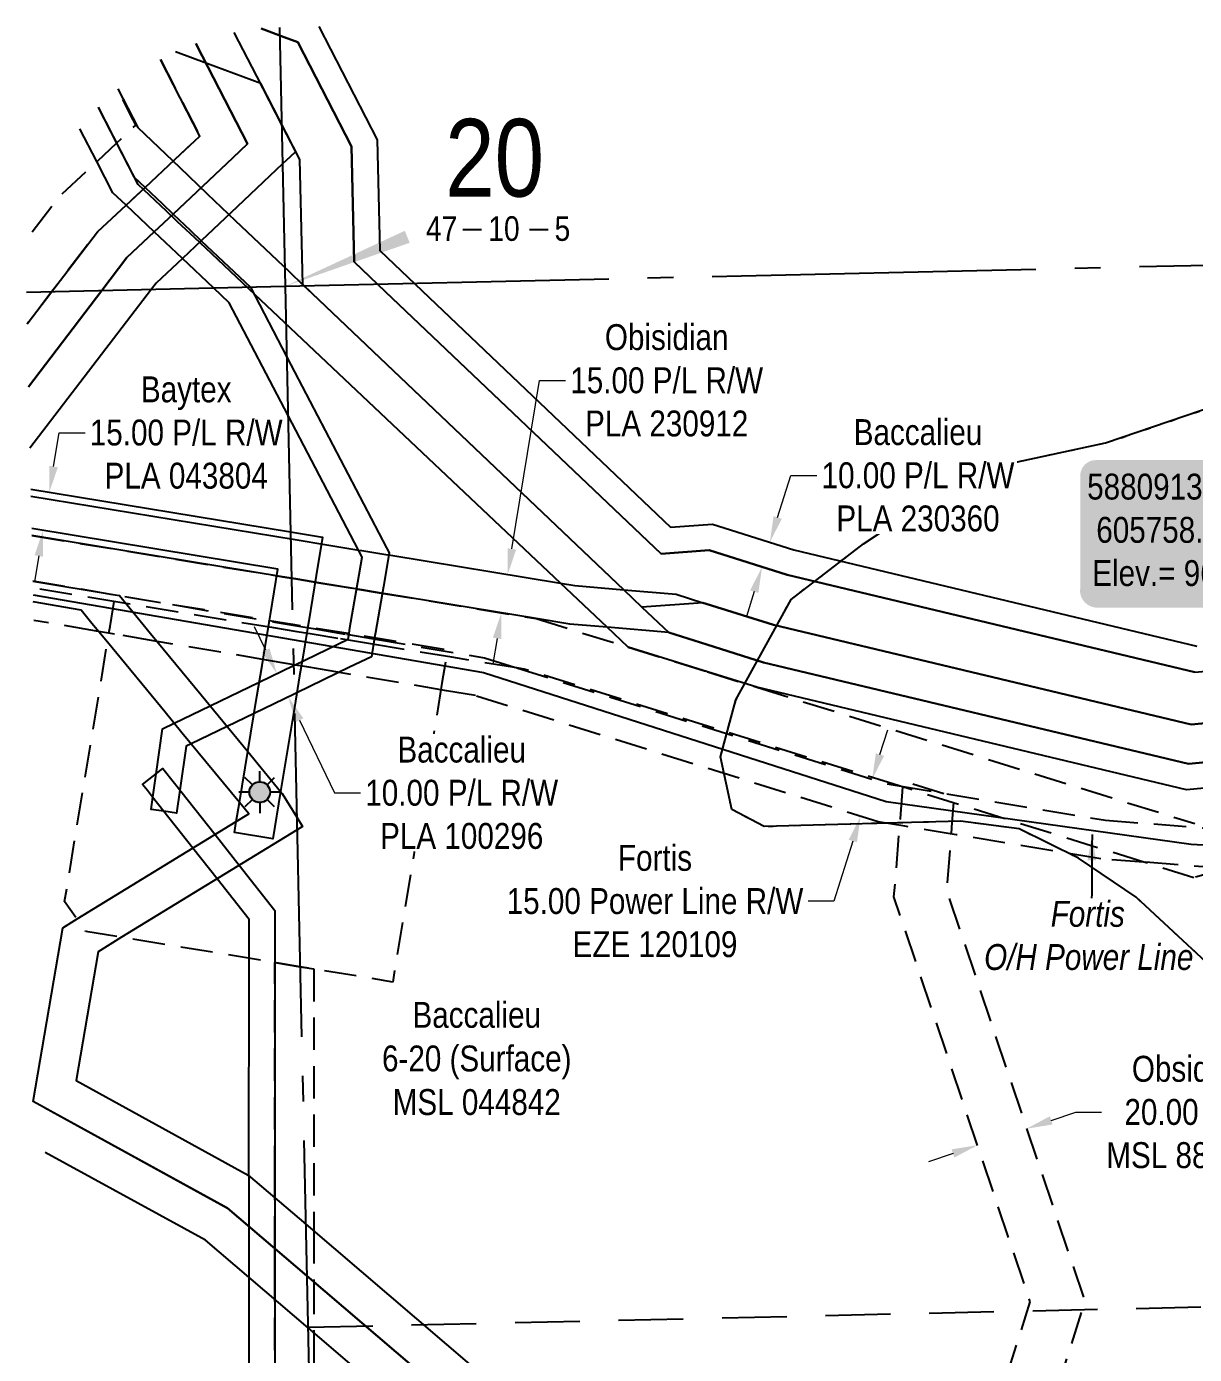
# Model space of a CAD drawing. Extents: x 604719 to 609092, y 5879977 to 5883286.
# Drawn here: x 605241 to 605692, y 5880664 to 5881177 of the extents above; entities that cross this region are included whole.
import ezdxf
from ezdxf.enums import TextEntityAlignment as Align

# ---------------------------------------------------------------- set-up
doc = ezdxf.new("R2010")
doc.units = 0
doc.header["$LTSCALE"] = 5
doc.header["$PDSIZE"] = 0.5
for name, pattern in [('foc-ACCESSROAD', [3.75, 2.5, -1.25]), ('foc-FLOWLINE', [3.75, 2.5, -1.25]), ('foc-LSD', [8, 5, -3]), ('foc-QUARTERLINE', [33, 25, -3, 2, -3]), ('foc-WHEELTRACKS', [2, 0.4, -1.6])]:
    doc.linetypes.add(name, pattern=pattern)
doc.layers.get('Defpoints').update_dxf_attribs({"color": 9})
for name, color, linetype in [('10', 1, 'Continuous'), ('9', 3, 'Continuous'), ('AS-POWER', 104, 'foc-POWER'), ('AS-POWER-T', 104, 'Continuous'), ('C-AR', 13, 'foc-ACCESSROAD'), ('C-RW', 13, 'Continuous'), ('C-WS', 13, 'foc-ACCESSROAD'), ('C-WS-S', 8, 'Continuous'), ('DETAIL-T', 7, 'Continuous'), ('F-AR', 190, 'foc-ACCESSROAD'), ('F-EZE', 190, 'foc-FLOWLINE'), ('F-RW', 190, 'Continuous'), ('F-WS', 190, 'foc-ACCESSROAD'), ('L-SECLBL', 7, 'Continuous'), ('L-SECQ', 8, 'foc-QUARTERLINE'), ('L-SECTION-LSD', 7, 'foc-LSD'), ('T-WATER-P3', 160, 'foc-WHEELTRACKS')]:
    doc.layers.add(name, color=color, linetype=linetype)
for name, color, linetype, lineweight in [('C-AR-T', 13, 'Continuous', 9), ('C-RW-T', 13, 'Continuous', 9), ('F-EZE-T', 190, 'Continuous', 9), ('F-RW-T', 190, 'Continuous', 9), ('F-WS-T', 190, 'Continuous', 9)]:
    doc.layers.add(name, color=color, linetype=linetype, lineweight=lineweight)
doc.styles.add('80', font='ARIALN.TTF', dxfattribs={"height": 10})
doc.styles.add('80CG', font='ARIALN.TTF', dxfattribs={"height": 10})
doc.styles.add('80L', font='ARIALN.TTF', dxfattribs={"height": 10})
doc.styles.add('foc-LtypeFont', font='ARIALN.TTF', dxfattribs={"height": 7.35})
doc.styles.add('SIMPLEX', font='ARIALN.TTF')
doc.linetypes.add('foc-POWER', pattern='A,6,-1,["P",foc-LtypeFont,S=0.2,R=0,X=-0.625,Y=-0.75],-1.24,4', length=12.24)
doc.linetypes.add('foc-TOPO-flowdirection-NOLINE', pattern='A,0,[">",foc-LtypeFont,S=0.3,R=0,X=0,Y=-0.945],-20,[">",foc-LtypeFont,S=0.3,R=0,X=0,Y=-0.945],0', length=20)
doc.dimstyles.new('Compass 5 000', dxfattribs={"dimscale": 5, "dimtxt": 9, "dimasz": 2, "dimexe": 0.2, "dimexo": 0.0625, "dimgap": 0.5, "dimtad": 0, "dimtih": 1, "dimtoh": 1, "dimzin": 0, "dimdsep": 46, "dimtxsty": '80CG', "dimcen": 0.1, "dimse1": 1, "dimse2": 1, "dimclrd": 256, "dimclrt": 256, "dimaunit": 1, "dimadec": 4, "dimazin": 0, "dimtfac": 0.06, "dimtofl": 0, "dimtmove": 0, "dimatfit": 1, "dimfxl": 0.2, "dimtolj": 1, "dimtzin": 0, "dimlwd": -1, "dimarcsym": 0})

# ---------------------------------------------------------------- blocks, each defined once
blk = doc.blocks.new('L-SECLBL')
at = {"layer": '9', "color": 7}
for p, q in [((-5.08, -27.83), (-12.29, -27.83)), ((20.7, -27.83), (13.5, -27.83))]:
    blk.add_line(p, q, dxfattribs=at)
at = {"layer": '10', "color": 2, "style": 'SIMPLEX'}
blk.add_attdef('SEC', text='', height=30, dxfattribs=at).set_placement((0, 0), align=Align.MIDDLE)
at = {"layer": '10', "color": 5, "style": '80L'}
blk.add_attdef('TWP', text='', height=9.5, dxfattribs=at).set_placement((-14.43, -27.37), align=Align.MIDDLE_RIGHT)
blk.add_attdef('RGE', text='', height=9.5, dxfattribs=at).set_placement((3.62, -27.37), align=Align.MIDDLE_CENTER)
blk.add_attdef('MER', text='', height=9.5, dxfattribs=at).set_placement((23.17, -27.37), align=Align.MIDDLE_LEFT)
blk = doc.blocks.new('*D419')
at = {"layer": 'C-AR-T', "transparency": 16777216}
for p, q in [((605636.95, 5880754.07), (605646.43, 5880757.26)), ((605646.43, 5880757.26), (605656.43, 5880757.26)), ((605599.03, 5880741.31), (605589.55, 5880738.12))]:
    blk.add_line(p, q, dxfattribs=at)
for points in [[(605636.42, 5880755.65), (605637.48, 5880752.49), (605627.47, 5880750.88)], [(605598.5, 5880742.89), (605599.56, 5880739.73), (605608.51, 5880744.5)]]:
    blk.add_solid(points, dxfattribs=at)
at = {"layer": 'Defpoints', "color": 0, "transparency": 16777216}
for p in [(605627.47, 5880750.88), (605629.79, 5880743.99), (605610.83, 5880737.61)]:
    blk.add_point(p, dxfattribs=at)
at = {"layer": 'C-AR-T', "transparency": 16777216, "insert": (605690.71, 5880757.26), "char_height": 10, "attachment_point": 5, "style": '80CG'}
blk.add_mtext('\\A1;Obsidian\\P20.00 A/R\\PMSL 880717', dxfattribs=at)
blk = doc.blocks.new('*D421')
at = {"layer": 'C-RW-T', "transparency": 16777216}
for p, q in [((605428.62, 5880974.75), (605439.34, 5881039.83)), ((605439.34, 5881039.83), (605449.34, 5881039.83)), ((605422.94, 5880940.23), (605421.31, 5880930.36))]:
    blk.add_line(p, q, dxfattribs=at)
for points in [[(605426.98, 5880975.02), (605430.27, 5880974.48), (605427, 5880964.88)], [(605421.29, 5880940.5), (605424.58, 5880939.96), (605424.56, 5880950.1)]]:
    blk.add_solid(points, dxfattribs=at)
at = {"layer": 'Defpoints', "color": 0, "transparency": 16777216}
for p in [(605417.99, 5880966.37), (605427, 5880964.88), (605415.55, 5880951.58)]:
    blk.add_point(p, dxfattribs=at)
at = {"layer": 'C-RW-T', "transparency": 16777216, "insert": (605488.43, 5881039.83), "char_height": 10, "attachment_point": 5, "style": '80CG'}
blk.add_mtext('\\A1;Obisidian\\P15.00 P/L R/W\\PPLA 230912', dxfattribs=at)
blk = doc.blocks.new('*D423')
at = {"layer": 'Defpoints', "color": 0, "transparency": 16777216}
for p in [(605524.04, 5880899.54), (605519.55, 5880885.22), (605563.32, 5880871.51)]:
    blk.add_point(p, dxfattribs=at)
at = {"layer": 'F-EZE-T', "transparency": 16777216}
for p, q in [((605570.8, 5880895.37), (605573.79, 5880904.92)), ((605560.33, 5880861.97), (605553.05, 5880838.72)), ((605553.05, 5880838.72), (605543.05, 5880838.72))]:
    blk.add_line(p, q, dxfattribs=at)
for points in [[(605569.21, 5880895.87), (605572.39, 5880894.87), (605567.81, 5880885.83)], [(605558.74, 5880862.47), (605561.92, 5880861.47), (605563.32, 5880871.51)]]:
    blk.add_solid(points, dxfattribs=at)
at = {"layer": 'F-EZE-T', "transparency": 16777216, "insert": (605483.91, 5880838.72), "char_height": 10, "attachment_point": 5, "style": '80CG'}
blk.add_mtext('\\A1;Fortis\\P15.00 Power Line R/W\\PEZE 120109', dxfattribs=at)
blk = doc.blocks.new('*D424')
at = {"layer": 'Defpoints', "color": 0, "transparency": 16777216}
for p in [(605249.97, 5880996.71), (605258.9, 5880995.24), (605256.46, 5880980.45)]:
    blk.add_point(p, dxfattribs=at)
at = {"layer": 'F-RW-T', "transparency": 16777216}
for p, q in [((605251.6, 5881006.58), (605253.76, 5881019.66)), ((605253.76, 5881019.66), (605263.76, 5881019.66)), ((605245.91, 5880972.06), (605244.28, 5880962.19))]:
    blk.add_line(p, q, dxfattribs=at)
for points in [[(605249.96, 5881006.85), (605253.25, 5881006.31), (605249.97, 5880996.71)], [(605244.26, 5880972.33), (605247.55, 5880971.78), (605247.54, 5880981.92)]]:
    blk.add_solid(points, dxfattribs=at)
at = {"layer": 'F-RW-T', "transparency": 16777216, "insert": (605302.84, 5881019.66), "char_height": 10, "attachment_point": 5, "style": '80CG'}
blk.add_mtext('\\A1;Baytex\\P15.00 P/L R/W\\PPLA 043804', dxfattribs=at)
blk = doc.blocks.new('*D426')
at = {"layer": 'Defpoints', "color": 0, "transparency": 16777216}
for p in [(605519.15, 5880980.24), (605528.28, 5880977.36), (605516.14, 5880970.7)]:
    blk.add_point(p, dxfattribs=at)
at = {"layer": 'F-RW-T', "transparency": 16777216}
for p, q in [((605531.29, 5880986.9), (605536.42, 5881003.15)), ((605536.42, 5881003.15), (605546.42, 5881003.15)), ((605522.26, 5880958.28), (605519.25, 5880948.74))]:
    blk.add_line(p, q, dxfattribs=at)
for points in [[(605529.7, 5880987.4), (605532.88, 5880986.4), (605528.28, 5880977.36)], [(605520.67, 5880958.78), (605523.85, 5880957.78), (605525.27, 5880967.82)]]:
    blk.add_solid(points, dxfattribs=at)
at = {"layer": 'F-RW-T', "transparency": 16777216, "insert": (605585.5, 5881003.15), "char_height": 10, "attachment_point": 5, "style": '80CG', "bg_fill": 3, "box_fill_scale": 1.1, "bg_fill_color": 256, "bg_fill_true_color": 13158600, "bg_fill_transparency": 0}
blk.add_mtext('\\A1;Baccalieu\\P10.00 P/L R/W\\PPLA 230360', dxfattribs=at)
blk = doc.blocks.new('*D428')
at = {"layer": 'Defpoints', "color": 0, "transparency": 16777216}
for p in [(605339.88, 5880927.59), (605342.24, 5880917.62), (605344.23, 5880918.59)]:
    blk.add_point(p, dxfattribs=at)
at = {"layer": 'F-RW-T', "transparency": 16777216}
for p, q in [((605333.53, 5880935.63), (605329.18, 5880944.63)), ((605346.59, 5880908.62), (605360.17, 5880880.54)), ((605360.17, 5880880.54), (605370.17, 5880880.54))]:
    blk.add_line(p, q, dxfattribs=at)
for points in [[(605335.03, 5880936.35), (605332.03, 5880934.9), (605337.88, 5880926.63)], [(605348.09, 5880909.35), (605345.09, 5880907.89), (605342.24, 5880917.62)]]:
    blk.add_solid(points, dxfattribs=at)
at = {"layer": 'F-RW-T', "transparency": 16777216, "insert": (605409.25, 5880880.54), "char_height": 10, "attachment_point": 5, "style": '80CG', "bg_fill": 3, "box_fill_scale": 1.1, "bg_fill_color": 256, "bg_fill_true_color": 13158600, "bg_fill_transparency": 0}
blk.add_mtext('\\A1;Baccalieu\\P10.00 P/L R/W\\PPLA 100296', dxfattribs=at)
blk = doc.blocks.new('GAS')
h = blk.add_hatch(color=255)
h.dxf.hatch_style = 1
edge = h.paths.add_edge_path()
edge.add_arc((0, 0), 0.9, 0, 360)
for p, q in [((-0.57, 0.57), (-1.14, 1.14)), ((0, 0.81), (0, 1.62)), ((0.57, 0.57), (1.14, 1.14)), ((-0.81, 0), (-1.62, 0)), ((1.62, 0), (0.81, 0)), ((-0.57, -0.57), (-1.14, -1.14)), ((0, -0.81), (0, -1.62)), ((1.14, -1.14), (0.57, -0.57))]:
    blk.add_line(p, q)
blk.add_circle((0, 0), 0.8)
blk = doc.blocks.new('*U453')
h = blk.add_hatch(color=254)
edge = h.paths.add_edge_path()
edge.add_line((-34, -28.5), (34, -28.5))
edge.add_arc((34, -22.5), 6, 270, 360)
edge.add_line((40, -22.5), (40, 21))
edge.add_arc((34, 21), 6, 0, 90)
edge.add_line((34, 27), (-34, 27))
edge.add_arc((-34, 21), 6, 90, 180)
edge.add_line((-40, 21), (-40, -22.5))
edge.add_arc((-34, -22.5), 6, 180, 270)
at = {"color": 1, "flags": 128}
blk.add_lwpolyline([(-34, -28.5, 3, 3, 0), (34, -28.5, 3, 3, 0.414214), (40, -22.5, 3, 3, 0), (40, 21, 3, 0, 0.414214), (34, 27, 0, 0, 0), (-34, 27, 0, 0, 0.414214), (-40, 21, 0, 0, 0), (-40, -22.5, 0, 3, 0.414214)], format="xyseb", close=True, dxfattribs=at)
blk.add_lwpolyline([(33.21, -15.7, 0, 10, 0), (0, 0, 5, 5, 0)], format="xyseb", dxfattribs=at)
at = {"color": 1, "style": '80'}
blk.add_attdef('ENTER_TEXT_001', (-35.99, -5), '', height=10, dxfattribs=at)

msp = doc.modelspace()

# ---------------------------------------------------------------- linework, layer by layer
at = {"layer": 'AS-POWER', "flags": 128}
msp.add_lwpolyline([(605243.72, 5880957.008), (605417.661, 5880927.094), (605573.227, 5880877.261), (605691.018, 5880860.798), (605731.134, 5880858.596), (605743.702, 5880858.865), (605915.863, 5880908.066), (605920.21, 5880848.352), (605982.848, 5880828.667), (606007.245, 5880846.87), (606118.408, 5880721.68), (606250.453, 5880802.22), (606254.224, 5880796.358)], dxfattribs=at)
at = {"layer": 'C-AR', "flags": 128}
for points in [[(605292.881, 5881163.792), (605308.116, 5881134.203), (605298.495, 5881125.158), (605286.926, 5881114.38), (605279.602, 5881107.526), (605268.56, 5881097.197), (605250.934, 5881074.161), (605241.434, 5881061.744)], [(605243.365, 5881097.199), (605253.676, 5881110.675), (605268.298, 5881124.354), (605275.887, 5881131.461), (605283.4, 5881138.483), (605282.408, 5881140.433), (605276.276, 5881152.322)]]:
    msp.add_lwpolyline(points, dxfattribs=at)
at = {"layer": 'C-AR'}
for points in [[(605243.219, 5880979.967), (605339.97, 5880964.021), (605345.219, 5880963.166), (605354.782, 5880961.59), (605368.287, 5880959.365), (605378.154, 5880957.74), (605438.025, 5880947.878), (605473.559, 5880936.815), (605504.157, 5880927.29), (605523.234, 5880921.35), (605692.416, 5880868.683)], [(605704.662, 5880851.348), (605692.06, 5880847.791), (605672.787, 5880853.793), (605601.155, 5880876.102), (605581.573, 5880882.202), (605578.203, 5880883.251), (605433.325, 5880928.374), (605430.536, 5880928.828), (605405.477, 5880932.919), (605374.78, 5880937.985), (605361.374, 5880940.183), (605351.517, 5880941.807), (605345.664, 5880942.757), (605336.71, 5880944.247), (605278.763, 5880953.805), (605277.142, 5880954.084), (605243.664, 5880959.608)]]:
    msp.add_lwpolyline(points, dxfattribs=at)
at = {"layer": 'C-RW'}
for points in [[(605242.886, 5880995.214), (605344.886, 5880978.41), (605357.22, 5880976.37), (605369.556, 5880974.33), (605370.668, 5880974.152), (605380.69, 5880972.512), (605381.919, 5880972.31), (605447.391, 5880961.526), (605452.893, 5880960.62), (605471.849, 5880959.002), (605492.042, 5880957.277), (605502.437, 5880954.015), (605503.677, 5880953.626), (605529.681, 5880945.468), (605691.057, 5880906.93), (605758.382, 5880913.265)], [(605761.053, 5880898.445), (605689.94, 5880891.798), (605525.839, 5880930.972), (605503.965, 5880937.846), (605489.225, 5880942.478), (605465.411, 5880944.51), (605451.017, 5880945.738), (605438.026, 5880947.878), (605380.702, 5880957.32), (605378.154, 5880957.739), (605370.834, 5880958.945), (605368.287, 5880959.365), (605354.782, 5880961.589), (605345.218, 5880963.164), (605339.97, 5880964.023), (605243.219, 5880979.966)], [(605248.042, 5880759.021), (605318.817, 5880720.2), (605349.444, 5880694.015), (605439.624, 5880616.916), (605569.859, 5880585.588), (605633.991, 5880570.16), (605662.4, 5880563.327), (605674.785, 5880575.99), (605929.629, 5880835.924), (605937.293, 5880843.741), (605941.433, 5880847.965), (605967.021, 5880874.069), (605977.134, 5880862.947), (605957.539, 5880842.957), (605947.621, 5880832.841), (605945.735, 5880830.916), (605684.56, 5880564.57), (605674.08, 5880553.82), (605770.466, 5880441.138), (605818.049, 5880350.765), (605900.555, 5880284.483), (606019.294, 5880189.112), (606019.878, 5880187.246)], [(605998.289, 5880186.752), (605877.278, 5880283.949), (605806.231, 5880341.025), (605757.98, 5880432.666), (605658.631, 5880548.811), (605635.854, 5880554.289), (605532.189, 5880579.225), (605432.617, 5880603.179), (605349.883, 5880673.912), (605310.25, 5880707.797), (605248.42, 5880741.711)]]:
    msp.add_lwpolyline(points, dxfattribs=at)
at = {"layer": 'C-WS', "flags": 128}
msp.add_lwpolyline([(605644.162, 5880483.5), (605544.792, 5880471.838), (605532.189, 5880579.225), (605531.963, 5880581.145), (605569.86, 5880585.593), (605611.327, 5880590.459), (605611.296, 5880606.852), (605611.256, 5880628.337), (605628.868, 5880683.988), (605576.23, 5880840.429), (605578.68, 5880870.624), (605579.859, 5880885.15), (605599.441, 5880879.051), (605598.49, 5880867.326), (605596.508, 5880842.912), (605649.917, 5880684.177), (605631.273, 5880625.265), (605631.302, 5880609.629), (605631.333, 5880592.807), (605633.991, 5880570.16), (605635.854, 5880554.289), (605637.748, 5880538.155), (605644.162, 5880483.5)], close=True, dxfattribs=at)
at = {"layer": 'F-AR'}
msp.add_lwpolyline([(605351.951, 5880271.933), (605351.913, 5880165.855), (605336.922, 5880165.9), (605336.957, 5880271.589), (605337.087, 5880684.847), (605337.09, 5880693.37), (605337.092, 5880704.574), (605337.096, 5880724.175), (605337.098, 5880731.805), (605337.123, 5880815.021), (605346.838, 5880813.419), (605352.118, 5880812.547), (605352.087, 5880711.361), (605352.081, 5880691.76), (605352.075, 5880672.038), (605352.045, 5880574.88), (605351.951, 5880271.933)], close=True, dxfattribs=at)
at = {"layer": 'F-EZE'}
for points in [[(605243.601, 5880962.453), (605337.086, 5880946.526), (605345.613, 5880945.073), (605351.88, 5880944.005), (605364.772, 5880941.809), (605375.131, 5880940.044), (605418.1, 5880932.723), (605430.536, 5880928.828), (605573.583, 5880884.021), (605578.203, 5880883.251), (605657.891, 5880869.984), (605726.807, 5880864.695)], [(605704.662, 5880851.348), (605672.787, 5880853.793), (605656.082, 5880855.075), (605600.204, 5880864.378), (605580.394, 5880867.676), (605570.092, 5880869.391), (605414.581, 5880918.104), (605403.347, 5880920.018), (605358.491, 5880927.66), (605349.438, 5880929.202), (605345.947, 5880929.797), (605341.506, 5880930.554), (605334.643, 5880931.722), (605290.792, 5880939.193), (605275.126, 5880941.862), (605268.154, 5880943.05), (605243.935, 5880947.176)]]:
    msp.add_lwpolyline(points, dxfattribs=at)
at = {"layer": 'F-RW'}
for points in [[(605321.295, 5881174.209), (605329.943, 5881157.408), (605339.744, 5881138.363), (605345.018, 5881128.116), (605343.018, 5881126.23), (605340.07, 5881123.447), (605320.096, 5881104.6), (605308.684, 5881093.833), (605301.364, 5881086.925), (605291.226, 5881077.358), (605289.455, 5881075.045), (605242.483, 5881013.707)], [(605331.804, 5881175.758), (605340.65, 5881172.463), (605345.902, 5881170.507), (605366.625, 5881130.246), (605367.717, 5881085.618), (605379.8, 5881074.128), (605486.242, 5880972.925), (605504.805, 5880974.244), (605535.006, 5880964.769), (605692.482, 5880927.163), (605754.697, 5880933.017), (605936.763, 5880984.409), (605947.485, 5880987.435), (605971.511, 5881008.545), (606103.708, 5881008.71), (606115.521, 5880988.714), (606124.368, 5880973.738), (606133.219, 5880958.754), (606153.054, 5880925.178), (606184.392, 5880872.132), (606184.958, 5880871.174), (606224.158, 5880804.816), (606234.27, 5880787.699), (606255.195, 5880752.279)], [(605692.482, 5880927.163), (605535.006, 5880964.769), (605504.805, 5880974.244), (605486.242, 5880972.925), (605379.8, 5881074.128), (605367.717, 5881085.618), (605366.625, 5881130.246), (605345.902, 5881170.507), (605340.65, 5881172.463), (605331.804, 5881175.758)], [(605354.115, 5881176.515), (605376.562, 5881132.804), (605377.609, 5881090.001), (605393.963, 5881074.451), (605489.937, 5880983.209), (605506.11, 5880984.358), (605537.554, 5880974.439), (605693.219, 5880937.254)], [(605241.966, 5881037.364), (605270.265, 5881074.604), (605279.893, 5881087.278), (605290.478, 5881097.23), (605297.797, 5881104.111), (605309.267, 5881114.896), (605320.894, 5881125.826), (605326.568, 5881131.16), (605309.031, 5881165.202), (605306.545, 5881170.028)], [(605306.545, 5881170.028), (605309.031, 5881165.202), (605326.568, 5881131.16), (605320.894, 5881125.826), (605309.267, 5881114.896), (605297.797, 5881104.111), (605290.478, 5881097.23), (605279.893, 5881087.278), (605270.265, 5881074.604), (605241.966, 5881037.364)], [(605241.434, 5881061.744), (605250.934, 5881074.161), (605268.56, 5881097.197), (605279.602, 5881107.526), (605286.926, 5881114.38), (605298.495, 5881125.158), (605308.116, 5881134.203), (605292.881, 5881163.792)], [(605758.382, 5880913.265), (605691.057, 5880906.93), (605529.681, 5880945.468), (605503.677, 5880953.626), (605502.437, 5880954.015), (605478.865, 5880952.335), (605471.847, 5880959.005), (605351.44, 5881073.48), (605347.915, 5881076.833), (605346.733, 5881125.168), (605341.459, 5881135.415), (605331.657, 5881154.46), (605310.747, 5881162.249), (605298.679, 5881166.743)], [(605276.411, 5881152.436), (605284.122, 5881137.484), (605300.21, 5881122.21), (605310.982, 5881111.947), (605321.811, 5881101.651), (605342.628, 5881081.858), (605347.915, 5881076.832), (605351.44, 5881073.481), (605471.846, 5880959.002), (605478.864, 5880952.33), (605489.225, 5880942.478), (605503.965, 5880937.846), (605525.839, 5880930.972), (605689.94, 5880891.798), (605761.053, 5880898.445)], [(605268.775, 5881145.23), (605275.888, 5881131.461), (605282.606, 5881118.461), (605286.923, 5881114.376), (605293.502, 5881108.151), (605297.788, 5881104.1), (605304.417, 5881097.833), (605308.678, 5881093.815), (605327.653, 5881075.923), (605341.698, 5881048.865), (605380.205, 5880975.258), (605381.221, 5880973.316), (605378.988, 5880960.269), (605375.956, 5880942.56), (605375.606, 5880940.514), (605374.346, 5880933.15), (605365.882, 5880929.057), (605345.594, 5880919.246), (605344.538, 5880918.736), (605329.064, 5880911.253), (605318.637, 5880906.211), (605304.724, 5880899.482), (605302.881, 5880898.591), (605300.434, 5880881.646), (605299.15, 5880872.752), (605294.148, 5880873.473), (605289.252, 5880874.179), (605289.902, 5880878.884), (605291.242, 5880887.961), (605293.743, 5880905.279), (605298.186, 5880907.428), (605312.097, 5880914.155), (605331.056, 5880923.324), (605344.298, 5880929.728), (605347.586, 5880931.318), (605348.896, 5880931.951), (605365.357, 5880939.911), (605365.738, 5880942.134), (605366.098, 5880944.239), (605369.12, 5880961.894), (605370.786, 5880971.632), (605367.841, 5880977.265), (605342.19, 5881026.34), (605319.49, 5881069.766), (605313.333, 5881075.594), (605301.364, 5881086.925), (605290.478, 5881097.23), (605279.602, 5881107.526), (605274.495, 5881112.361), (605268.298, 5881124.355), (605261.753, 5881137.024)], [(605762.841, 5880888.562), (605689.201, 5880881.703), (605523.234, 5880921.35), (605504.157, 5880927.29), (605473.559, 5880936.815), (605465.411, 5880944.51), (605447.391, 5880961.526), (605343.105, 5881060.002), (605329.368, 5881072.974), (605310.398, 5881090.884), (605306.138, 5881094.907), (605299.512, 5881101.163), (605295.221, 5881105.217), (605288.641, 5881111.431), (605284.32, 5881115.512), (605277.601, 5881128.513), (605268.899, 5881145.36)], [(605242.828, 5880997.89), (605343.172, 5880981.343), (605355.506, 5880979.312), (605353.067, 5880964.538), (605350.166, 5880946.953), (605349.803, 5880944.756), (605348.654, 5880937.788), (605347.723, 5880932.151), (605346.662, 5880925.717), (605344.652, 5880913.539), (605339.301, 5880881.111), (605336.282, 5880862.821), (605321.475, 5880865.265), (605322.17, 5880869.474), (605323.384, 5880876.834), (605326.63, 5880896.502), (605330.132, 5880917.723), (605332.124, 5880929.794), (605332.929, 5880934.671), (605334.995, 5880947.195), (605335.371, 5880949.474), (605338.256, 5880966.97), (605243.161, 5880982.642)], [(605243.605, 5880962.284), (605275.428, 5880957.033), (605277.049, 5880956.753), (605289.078, 5880942.141), (605308.592, 5880918.413), (605315.132, 5880910.467), (605326.63, 5880896.502), (605339.301, 5880881.111), (605339.934, 5880880.342), (605345.578, 5880871.116), (605347.767, 5880867.539), (605345.684, 5880866.265), (605277.899, 5880824.795), (605268.799, 5880819.227), (605260.291, 5880769.467), (605326.834, 5880732.949), (605349.008, 5880713.993), (605446.14, 5880630.967)], [(605439.624, 5880616.916), (605349.444, 5880694.015), (605318.817, 5880720.2), (605243.688, 5880761.41), (605255.154, 5880828.474), (605260.689, 5880831.859), (605322.17, 5880869.474), (605327.007, 5880872.434), (605323.384, 5880876.834), (605301.179, 5880903.784), (605294.686, 5880911.689), (605272.412, 5880938.744), (605266.44, 5880945.998), (605262.21, 5880951.136), (605243.78, 5880954.279)], [(605326.963, 5880271.359), (605327.114, 5880693.361), (605327.102, 5880713.117), (605327.103, 5880731.805), (605326.968, 5880732.834), (605327.128, 5880816.671), (605327.133, 5880831.619), (605314.745, 5880847.337), (605305.39, 5880859.208), (605289.824, 5880878.96), (605287.831, 5880881.488), (605285.991, 5880883.823), (605288.448, 5880885.76), (605293.842, 5880890.011), (605298.347, 5880884.295), (605313.977, 5880864.461), (605323.332, 5880852.591), (605337.13, 5880835.084), (605337.123, 5880815.021), (605337.098, 5880731.805), (605337.098, 5880724.174), (605337.098, 5880704.571), (605337.097, 5880693.37), (605337.095, 5880684.845), (605336.957, 5880271.589)]]:
    msp.add_lwpolyline(points, dxfattribs=at)
at = {"layer": 'F-WS', "flags": 128}
msp.add_lwpolyline([(605401.633, 5880922.966), (605382.594, 5880807.518), (605346.838, 5880813.419), (605277.899, 5880824.795), (605264.123, 5880827.068), (605260.689, 5880831.859), (605255.88, 5880838.569), (605272.412, 5880938.744), (605273.412, 5880944.81), (605275.428, 5880957.033), (605277.049, 5880956.753), (605334.995, 5880947.195), (605343.95, 5880945.705), (605349.803, 5880944.756), (605359.659, 5880943.131), (605373.066, 5880940.933), (605403.762, 5880935.867), (605401.633, 5880922.966)], close=True, dxfattribs=at)
at = {"layer": 'L-SECLBL', "flags": 128}
msp.add_lwpolyline([(605341.101, 5881076.232, 0, 4.998, 0), (605388.217, 5881095.318, 0, 0, 0)], format="xyseb", dxfattribs=at)
at = {"layer": 'L-SECQ', "flags": 128}
for points in [[(605338.919, 5881176.167), (605341.101, 5881076.232)], [(605341.101, 5881076.232), (606147.672, 5881094.703)], [(605241.169, 5881073.944), (605341.101, 5881076.232)], [(605341.101, 5881076.232), (605358.654, 5880272.087)]]:
    msp.add_lwpolyline(points, dxfattribs=at)
at = {"layer": 'L-SECTION-LSD', "flags": 128}
msp.add_lwpolyline([(605349.877, 5880674.161), (606156.525, 5880692.633)], dxfattribs=at)
at = {"layer": 'T-WATER-P3', "flags": 128}
msp.add_lwpolyline([(605651.423, 5880178.807), (605662.794, 5880223.863), (605662.179, 5880241.104), (605654.715, 5880269.343), (605646.023, 5880294.24), (605626.851, 5880318.318), (605618.346, 5880338.118), (605616.321, 5880365.509), (605621.44, 5880386.101), (605629.648, 5880408.301), (605655.5, 5880524.766), (605663.276, 5880542.302), (605688.703, 5880586.878), (605717.013, 5880647.006), (605739.464, 5880682.323), (605743.766, 5880696.434), (605747.613, 5880727.334), (605743.762, 5880768.011), (605723.763, 5880790.255), (605669.755, 5880840.248), (605647.463, 5880855.357), (605624.542, 5880866.692), (605601.926, 5880869.64), (605526.076, 5880867.531), (605513.53, 5880874.131), (605509.205, 5880894.541), (605515.175, 5880916.508), (605536.453, 5880955.226), (605564.49, 5880976.792), (605602.751, 5881002.165), (605623.984, 5881008.472), (605657.941, 5881015.69), (605768.844, 5881053.411), (605787.002, 5881057.512), (605801.991, 5881057.897), (605807.682, 5881062.458), (605817.615, 5881083.024), (605819.049, 5881093.023)], dxfattribs=at)
at = {"layer": 'T-WATER-P3', "linetype": 'foc-TOPO-flowdirection-NOLINE', "flags": 128}
msp.add_lwpolyline([(605651.423, 5880178.807), (605662.794, 5880223.863), (605662.179, 5880241.104), (605654.715, 5880269.343), (605646.023, 5880294.24), (605626.851, 5880318.318), (605618.346, 5880338.118), (605616.321, 5880365.509), (605621.44, 5880386.101), (605629.648, 5880408.301), (605655.5, 5880524.766), (605663.276, 5880542.302), (605688.703, 5880586.878), (605717.013, 5880647.006), (605739.464, 5880682.323), (605743.766, 5880696.434), (605747.613, 5880727.334), (605743.762, 5880768.011), (605723.763, 5880790.255), (605669.755, 5880840.248), (605647.463, 5880855.357), (605624.542, 5880866.692), (605601.926, 5880869.64), (605526.076, 5880867.531), (605513.53, 5880874.131), (605509.205, 5880894.541), (605515.175, 5880916.508), (605536.453, 5880955.226), (605564.49, 5880976.792), (605602.751, 5881002.165), (605623.984, 5881008.472), (605657.941, 5881015.69), (605768.844, 5881053.411), (605787.002, 5881057.512), (605801.991, 5881057.897), (605807.682, 5881062.458), (605817.615, 5881083.024), (605819.049, 5881093.023)], dxfattribs=at)

# ---------------------------------------------------------------- block references
at = {"layer": 'DETAIL-T', "color": 2}
ref = msp.add_blockref('*U453', (605688.152, 5880982.079), dxfattribs=dict(at, xscale=0.99958882, yscale=0.99958882, zscale=0.99958882))
ref.add_attrib('ENTER_TEXT_001', '5880913.27 N.', (605650.848, 5880993.847), dxfattribs={"layer": '0', "color": 1, "height": 9.99589, "style": '80'})
ref.add_attrib('ENTER_TEXT_002', '605758.28 E.', (605654.37, 5880977.146), dxfattribs={"layer": '0', "color": 1, "height": 9.99589, "style": '80'})
ref.add_attrib('ENTER_TEXT_003', 'Elev.= 963.52', (605652.822, 5880960.445), dxfattribs={"layer": '0', "color": 1, "height": 9.99589, "style": '80'})
at = {"layer": 'L-SECLBL', "xscale": 0.9995840000000031, "yscale": 0.9995840000000031, "zscale": 0.9995840000000031}
msp.add_blockref('L-SECLBL', (605421.965, 5881125.857), dxfattribs=at).add_auto_attribs({'SEC': '20', 'TWP': '47', 'RGE': '10', 'MER': '5'})

# ---------------------------------------------------------------- texts
at = {"layer": 'AS-POWER-T', "insert": (605610.69, 5880838.833), "char_height": 9.99589, "attachment_point": 1, "style": '80L'}
msp.add_mtext_dynamic_manual_height_columns('\\pi26.076;{\\fArial Narrow|b0|i1|c0|p34;Fortis\\P\\pi0.35695;O/H Power Line}', width=80.20371, gutter_width=50, heights=[0], dxfattribs=at)
at = {"layer": 'F-WS-T', "insert": (605415.063, 5880799.826), "char_height": 9.99584, "width": 72.59366, "attachment_point": 2, "line_spacing_factor": 1.010437, "style": '80CG'}
msp.add_mtext('Baccalieu\\P6-20 (Surface)\\PMSL 044842', dxfattribs=at)

# ---------------------------------------------------------------- dimensions: what is measured, and where the dimension line sits
at = {"layer": 'C-AR-T'}
dim = msp.add_aligned_dim(p1=(605610.827, 5880737.607), p2=(605629.793, 5880743.988), distance=7.274, text='Obsidian\\P20.00 A/R\\PMSL 880717', dimstyle='Compass 5 000', dxfattribs=at)
dim.commit()
dim.dimension.update_dxf_attribs({"geometry": '*D419', "text_midpoint": (605690.713, 5880757.26)})
at = {"layer": 'C-RW-T'}
dim = msp.add_linear_dim(base=(605426.999, 5880964.885), p1=(605415.552, 5880951.58), p2=(605417.988, 5880966.369), angle=80.64682, text='Obisidian\\P15.00 P/L R/W\\PPLA 230912', dimstyle='Compass 5 000', dxfattribs=at)
dim.commit()
dim.dimension.update_dxf_attribs({"geometry": '*D421', "text_midpoint": (605488.429, 5881039.832), "dimtype": 161})
at = {"layer": 'F-EZE-T'}
dim = msp.add_linear_dim(base=(605563.322, 5880871.512), p1=(605524.04, 5880899.54), p2=(605519.555, 5880885.222), angle=252.60707, text='Fortis\\P15.00 Power Line R/W\\PEZE 120109', dimstyle='Compass 5 000', dxfattribs=at)
dim.commit()
dim.dimension.update_dxf_attribs({"geometry": '*D423', "text_midpoint": (605483.909, 5880838.718), "dimtype": 161})
at = {"layer": 'F-RW-T'}
dim = msp.add_linear_dim(base=(605249.975, 5880996.711), p1=(605256.461, 5880980.45), p2=(605258.9, 5880995.239), angle=80.63645, text='Baytex\\P15.00 P/L R/W\\PPLA 043804', dimstyle='Compass 5 000', dxfattribs=at)
dim.commit()
dim.dimension.update_dxf_attribs({"geometry": '*D424', "text_midpoint": (605302.845, 5881019.66), "dimtype": 161})

# ---------------------------------------------------------------- leaders
at = {"layer": 'AS-POWER-T', "path_type": 1}
msp.add_leader([(605652.722, 5880864.493), (605652.58, 5880839.928)], dimstyle='Compass 5 000', override={"dimgap": 0.5, "dimtad": 0, "dimclrd": 256}, dxfattribs=at)

# ---------------------------------------------------------------- next in the draw order: dimensions: what is measured, and where the dimension line sits
at = {"layer": 'F-RW-T'}
for base, p1, p2, angle, text, picture, middle in [((605528.284, 5880977.363), (605516.141, 5880970.696), (605519.153, 5880980.244), 72.49123, 'Baccalieu\\P10.00 P/L R/W\\PPLA 230360', '*D426', (605585.504, 5881003.147)), ((605342.237, 5880917.623), (605339.881, 5880927.591), (605344.235, 5880918.589), 295.80843, 'Baccalieu\\P10.00 P/L R/W\\PPLA 100296', '*D428', (605409.254, 5880880.544))]:
    dim = msp.add_linear_dim(base=base, p1=p1, p2=p2, angle=angle, text=text, dimstyle='Compass 5 000', override={"dimtfill": 1}, dxfattribs=at)
    dim.commit()
    dim.dimension.update_dxf_attribs({"geometry": picture, "text_midpoint": middle, "dimtype": 161})

# ---------------------------------------------------------------- next in the draw order: block references
at = {"layer": 'C-WS-S', "xscale": 4.997920000000004, "yscale": 4.997920000000004, "zscale": 4.997920000000004}
msp.add_blockref('GAS', (605331.229, 5880880.841), dxfattribs=at)

doc.saveas('drawing.dxf')
